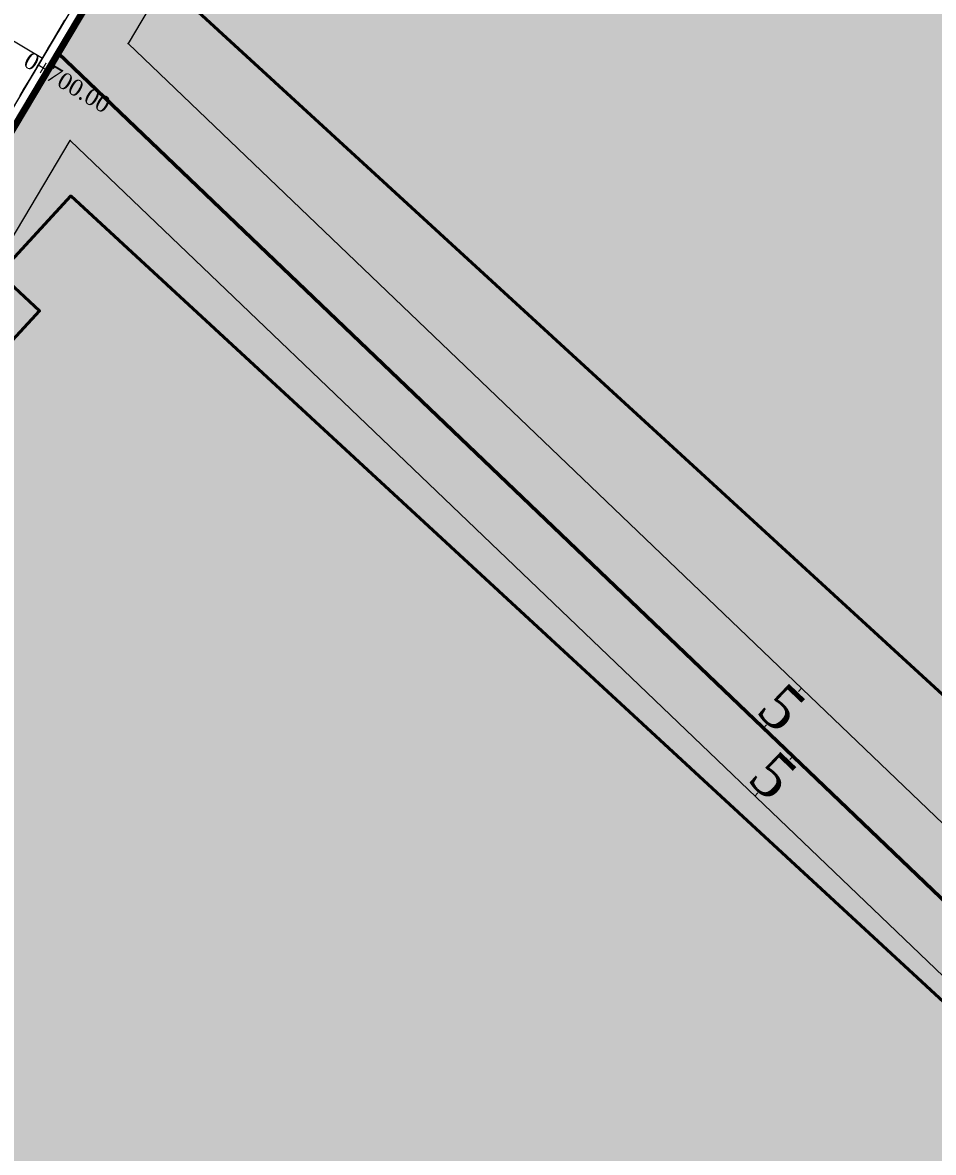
# Model space of a CAD drawing. Header units: metres. Extents: x 478603 to 489313, y 4282657 to 4289463.
# Drawn here: x 480174.9 to 480257.5, y 4287240.9 to 4287343.4 of the extents above; entities that cross this region are included whole.
import ezdxf

# ---------------------------------------------------------------- set-up
doc = ezdxf.new("R2010")
doc.units = ezdxf.units.M
for name, color, linetype, lineweight in [('102', 18, 'Continuous', 50), ('ADAKENARI', 18, 'Continuous', 0), ('HDA_5', 30, 'Continuous', 0), ('KALDIRIM', 11, 'Continuous', 0), ('KYA_5', 1, 'Continuous', 20), ('PARSEL_ALAN', 254, 'Continuous', 0), ('PARSEL_SERA_ALAN', 9, 'Continuous', 40), ('PL_ENKESIT', 1, 'Continuous', 0), ('PL_KMYAZI', 30, 'Continuous', 0), ('ROL_CEPHE', 1, 'Continuous', 0), ('SEV_KYA_HDA', 3, 'Continuous', 0), ('SNR_YAPIYAK', 18, 'Continuous', 0), ('YKA_5', 33, 'Continuous', 0)]:
    doc.layers.add(name, color=color, linetype=linetype, lineweight=lineweight)
doc.styles.get("Standard").update_dxf_attribs({"font": 'times.ttf'})

msp = doc.modelspace()

# ---------------------------------------------------------------- hatches: boundary and pattern name
at = {"layer": 'PARSEL_ALAN'}
for points in [[(480178.12, 4287340.65), (480306.94, 4287217.36), (480469.28, 4287395.43), (480302.06, 4287548.74)], [(480144.96, 4286988.39), (480036.06, 4287092.62), (480032.45, 4287096.08), (480035.01, 4287100.37), (480178.12, 4287340.65), (480306.94, 4287217.36), (480333.2, 4287192.22)]]:
    msp.add_hatch(color=256, dxfattribs=at).paths.add_polyline_path(points)
at = {"layer": 'PARSEL_SERA_ALAN'}
for points in [[(480293.18, 4287524.05), (480306.15, 4287538.21), (480460.94, 4287396.29), (480311.72, 4287233.54), (480190.1, 4287345.05), (480196.59, 4287352.12), (480192.91, 4287355.5), (480212.37, 4287376.73), (480208.68, 4287380.11), (480221.66, 4287394.26), (480217.97, 4287397.64), (480237.44, 4287418.87), (480233.75, 4287422.25), (480246.73, 4287436.4), (480243.04, 4287439.78), (480262.5, 4287461.01), (480258.82, 4287464.39), (480271.79, 4287478.54), (480268.11, 4287481.92), (480287.57, 4287503.14), (480283.89, 4287506.52), (480296.86, 4287520.68)], [(480135.34, 4287250.65), (480141.85, 4287257.7), (480138.18, 4287261.1), (480151.2, 4287275.2), (480147.53, 4287278.59), (480167.07, 4287299.75), (480163.39, 4287303.14), (480176.42, 4287317.25), (480172.75, 4287320.64), (480179.26, 4287327.69), (480326.19, 4287192.01), (480150.34, 4287001.58), (480043.81, 4287099.96), (480056.84, 4287114.06), (480053.17, 4287117.45), (480066.19, 4287131.56), (480062.52, 4287134.95), (480075.55, 4287149.06), (480071.87, 4287152.45), (480091.41, 4287173.61), (480087.74, 4287177), (480100.76, 4287191.11), (480097.09, 4287194.5), (480116.63, 4287215.66), (480112.96, 4287219.05), (480125.98, 4287233.15), (480122.31, 4287236.55)]]:
    msp.add_hatch(color=256, dxfattribs=at).paths.add_polyline_path(points)

# ---------------------------------------------------------------- linework, layer by layer
at = {"layer": '102'}
msp.add_line((480306.94, 4287217.36, 950.43), (480178.12, 4287340.65, 954.33), dxfattribs=at)
at = {"layer": 'ADAKENARI', "lineweight": 200}
msp.add_line((480032.45, 4287096.08), (480373.88, 4287669.33), dxfattribs=at)
at = {"layer": 'HDA_5'}
msp.add_polyline3d([(480175.69, 4287338.5, 954.33), (480176.69, 4287340.19, 954.26), (480177.2, 4287341.05, 954.26), (480177.72, 4287341.91, 954.26), (480178.23, 4287342.77, 954.25), (480178.74, 4287343.63, 954.25)], dxfattribs=at)
msp.add_point((480176.69, 4287340.19, 954.26), dxfattribs=at)
at = {"layer": 'KALDIRIM'}
msp.add_line((480378.66, 4287679.3), (480032.7, 4287098.44), dxfattribs=at)
at = {"layer": 'KYA_5'}
msp.add_polyline3d([(480174.66, 4287336.79, 954.33), (480175.05, 4287337.45, 954.33), (480175.45, 4287338.11, 954.33), (480175.85, 4287338.77, 954.33), (480176.26, 4287339.46, 954.34), (480176.7, 4287340.19, 954.34), (480177.18, 4287341, 954.34), (480177.7, 4287341.86, 954.34), (480178.22, 4287342.73, 954.34), (480178.74, 4287343.61, 954.34)], dxfattribs=at)
msp.add_point((480176.7, 4287340.19, 954.34), dxfattribs=at)
at = {"layer": 'PARSEL_ALAN'}
for points in [[(480178.12, 4287340.65, 954.33), (480306.94, 4287217.36, 950.43), (480469.28, 4287395.43, 964.15), (480302.06, 4287548.74, 954.84), (480178.12, 4287340.65, 954.33)], [(480178.12, 4287340.65, 0), (480306.94, 4287217.36, 0), (480469.28, 4287395.43, 0), (480302.06, 4287548.74, 0), (480178.12, 4287340.65, 0)], [(480144.96, 4286988.39, 956.14), (480036.06, 4287092.62, 940.62), (480032.45, 4287096.08, 0), (480035.01, 4287100.37, 939.23), (480178.12, 4287340.65, 954.33), (480306.94, 4287217.36, 950.43), (480333.2, 4287192.22, 951.42), (480144.96, 4286988.39, 956.14)], [(480144.96, 4286988.39, 0), (480036.06, 4287092.62, 0), (480032.45, 4287096.08, 0), (480035.01, 4287100.37, 0), (480178.12, 4287340.65, 0), (480306.94, 4287217.36, 0), (480333.2, 4287192.22, 0), (480144.96, 4286988.39, 0)]]:
    msp.add_polyline3d(points, close=True, dxfattribs=at)
at = {"layer": 'PARSEL_SERA_ALAN'}
msp.add_polyline3d([(480293.18, 4287524.05, 0), (480306.15, 4287538.21, 0), (480460.94, 4287396.29, 0), (480311.72, 4287233.54, 0), (480190.1, 4287345.05, 0), (480196.59, 4287352.12, 0), (480192.91, 4287355.5, 0), (480212.37, 4287376.73, 0), (480208.68, 4287380.11, 0), (480221.66, 4287394.26, 0), (480217.97, 4287397.64, 0), (480237.44, 4287418.87, 0), (480233.75, 4287422.25, 0), (480246.73, 4287436.4, 0), (480243.04, 4287439.78, 0), (480262.5, 4287461.01, 0), (480258.82, 4287464.39, 0), (480271.79, 4287478.54, 0), (480268.11, 4287481.92, 0), (480287.57, 4287503.14, 0), (480283.89, 4287506.52, 0), (480296.86, 4287520.68, 0), (480293.18, 4287524.05, 0)], close=True, dxfattribs=at)
msp.add_polyline3d([(480293.18, 4287524.05, 0), (480306.15, 4287538.21, 0), (480460.94, 4287396.29, 0), (480311.72, 4287233.54, 0), (480190.1, 4287345.05, 0), (480196.59, 4287352.12, 0), (480192.91, 4287355.5, 0), (480212.37, 4287376.73, 0), (480208.68, 4287380.11, 0), (480221.66, 4287394.26, 0), (480217.97, 4287397.64, 0), (480237.44, 4287418.87, 0), (480233.75, 4287422.25, 0), (480246.73, 4287436.4, 0), (480243.04, 4287439.78, 0), (480262.5, 4287461.01, 0), (480258.82, 4287464.39, 0), (480271.79, 4287478.54, 0), (480268.11, 4287481.92, 0), (480287.57, 4287503.14, 0), (480283.89, 4287506.52, 0), (480296.86, 4287520.68, 0), (480293.18, 4287524.05, 0)], close=True, dxfattribs=at)
msp.add_polyline3d([(480122.31, 4287236.55, 0), (480135.34, 4287250.65, 0), (480135.34, 4287250.65, 0), (480141.85, 4287257.7, 0), (480138.18, 4287261.1, 0), (480151.2, 4287275.2, 0), (480147.53, 4287278.59, 0), (480167.07, 4287299.75, 0), (480163.39, 4287303.14, 0), (480176.42, 4287317.25, 0), (480172.75, 4287320.64, 0), (480179.26, 4287327.69, 0), (480326.19, 4287192.01, 0)], dxfattribs=at)
msp.add_polyline3d([(480122.31, 4287236.55, 0), (480135.34, 4287250.65, 0), (480135.34, 4287250.65, 0), (480141.85, 4287257.7, 0), (480138.18, 4287261.1, 0), (480151.2, 4287275.2, 0), (480147.53, 4287278.59, 0), (480167.07, 4287299.75, 0), (480163.39, 4287303.14, 0), (480176.42, 4287317.25, 0), (480172.75, 4287320.64, 0), (480179.26, 4287327.69, 0), (480326.19, 4287192.01, 0)], dxfattribs=at)
at = {"layer": 'PL_ENKESIT'}
msp.add_polyline3d([(480169.81, 4287344.29, 953.8), (480169.81, 4287344.29, 954.31), (480173.25, 4287342.24, 954.31), (480176.68, 4287340.19, 954.31), (480176.69, 4287340.19, 954.26), (480176.7, 4287340.19, 954.34)], dxfattribs=at)
at = {"layer": 'ROL_CEPHE'}
for p, q in [((480245.57, 4287283.01), (480245.3, 4287282.72)), ((480242.12, 4287279.4), (480242.39, 4287279.69)), ((480244.8, 4287276.83), (480244.52, 4287276.54)), ((480241.34, 4287273.22), (480241.62, 4287273.51))]:
    msp.add_line(p, q, dxfattribs=at)
at = {"layer": 'SEV_KYA_HDA'}
for p, q in [((480177.72, 4287341.9, 954.34), (480177.72, 4287341.91, 954.3)), ((480176.7, 4287340.19, 954.34), (480176.69, 4287340.19, 954.26))]:
    msp.add_line(p, q, dxfattribs=at)
at = {"layer": 'SNR_YAPIYAK'}
for p, q in [((480303.21, 4287540.9, 954.33), (480184.45, 4287341.51, 954.33)), ((480184.45, 4287341.51, 954.33), (480306.69, 4287224.51, 954.33)), ((480040.2, 4287099.32, 956.14), (480179.2, 4287332.7, 956.14)), ((480179.2, 4287332.7, 956.14), (480303.48, 4287213.75, 956.14))]:
    msp.add_line(p, q, dxfattribs=at)
for p in [(480184.45, 4287341.51, 954.33), (480184.45, 4287341.51, 954.33), (480179.2, 4287332.7, 954.33), (480179.2, 4287332.7, 954.33)]:
    msp.add_point(p, dxfattribs=at)
at = {"layer": 'YKA_5'}
msp.add_polyline3d([(480174.66, 4287336.79, 954.33), (480174.94, 4287337.27, 954.33), (480175.34, 4287337.93, 954.32), (480175.77, 4287338.65, 954.32), (480176.22, 4287339.41, 954.32), (480176.68, 4287340.19, 954.31), (480177.18, 4287341.03, 954.31), (480177.69, 4287341.89, 954.31), (480178.21, 4287342.75, 954.3), (480178.73, 4287343.62, 954.3)], dxfattribs=at)
msp.add_point((480176.68, 4287340.19, 954.31), dxfattribs=at)

# ---------------------------------------------------------------- texts
at = {"layer": 'PL_KMYAZI'}
msp.add_text('0+700.00', height=1.5, rotation=329.2217, dxfattribs=at).set_placement((480174.84, 4287339.55))
at = {"layer": 'ROL_CEPHE'}
for p in [(480241.32, 4287280.86), (480240.54, 4287274.68)]:
    msp.add_text('5', height=4, rotation=316.2537, dxfattribs=at).set_placement(p)

doc.saveas('drawing.dxf')
